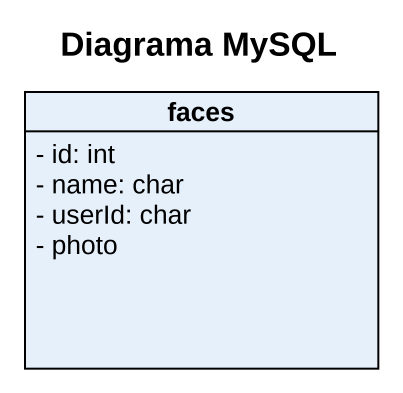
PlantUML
@startuml
title Diagrama MySQL
hide circle
hide empty members
skinparam classAttributeIconSize 0
class faces {
  - id: int
  - name: char
  - userId: char
  - photo
}
@enduml
